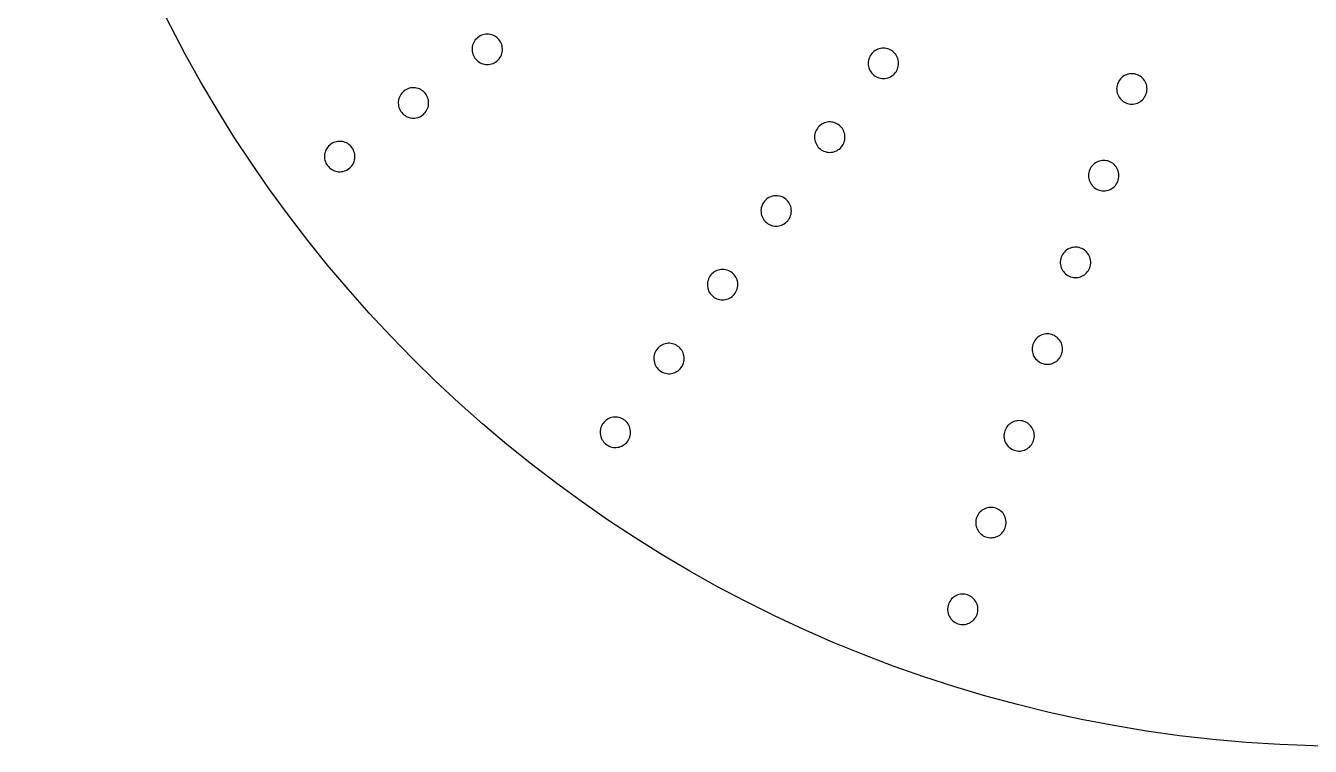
# Model space of a CAD drawing. Header units: millimetres. Extents: x 2952.7 to 2961.4, y 1627.7 to 1636.4.
# Drawn here: x 2952.696 to 2956.922, y 1627.702 to 1630.072 of the extents above; entities that cross this region are included whole.
import ezdxf

# ---------------------------------------------------------------- set-up
doc = ezdxf.new("R2010")
doc.units = ezdxf.units.MM

msp = doc.modelspace()

# ---------------------------------------------------------------- linework, layer by layer
msp.add_circle((2957.0456, 1632.0519, 0.4), 4.35)
for points, knots in [([(2954.2373, 1629.9504, 0.6402), (2954.2318, 1629.9475, 0.6386), (2954.2257, 1629.9456, 0.637), (2954.2131, 1629.9442, 0.6342), (2954.2066, 1629.9448, 0.6329), (2954.1941, 1629.9483, 0.6308), (2954.1883, 1629.9513, 0.6301), (2954.1781, 1629.9593, 0.6292), (2954.1738, 1629.9643, 0.629), (2954.1674, 1629.9756, 0.6294), (2954.1653, 1629.9818, 0.6299), (2954.1636, 1629.9948, 0.6315), (2954.1641, 1630.0015, 0.6326), (2954.1676, 1630.0144, 0.6353), (2954.1707, 1630.0205, 0.6369), (2954.1791, 1630.031, 0.6403), (2954.1844, 1630.0354, 0.642), (2954.1961, 1630.0418, 0.6455), (2954.2025, 1630.0437, 0.6471), (2954.2155, 1630.045, 0.65), (2954.222, 1630.0444, 0.6513), (2954.2344, 1630.0407, 0.6533), (2954.2403, 1630.0377, 0.6541), (2954.2504, 1630.0296, 0.655), (2954.2546, 1630.0246, 0.6551), (2954.2609, 1630.0132, 0.6547), (2954.2629, 1630.007, 0.6542), (2954.2645, 1629.994, 0.6525), (2954.264, 1629.9873, 0.6514), (2954.2603, 1629.9744, 0.6487), (2954.2571, 1629.9683, 0.6471), (2954.2486, 1629.9578, 0.6437), (2954.2433, 1629.9535, 0.6419), (2954.2373, 1629.9504, 0.6402)], [-0.3205909, -0.3205909, -0.3205909, -0.3205909, -0.301208, -0.301208, -0.2814578, -0.2814578, -0.2617789, -0.2617789, -0.2423338, -0.2423338, -0.2227793, -0.2227793, -0.2026155, -0.2026155, -0.1817834, -0.1817834, -0.160857, -0.160857, -0.1404016, -0.1404016, -0.1206702, -0.1206702, -0.1010047, -0.1010047, -0.0815513, -0.0815513, -0.0619732, -0.0619732, -0.0417723, -0.0417723, -0.0209231, -0.0209231, 0, 0, 0, 0]), ([(2955.5177, 1629.9984, 0.8548), (2955.5238, 1629.9984, 0.8555), (2955.5298, 1629.9972, 0.856), (2955.5416, 1629.9926, 0.8567), (2955.5471, 1629.9891, 0.8567), (2955.5566, 1629.9801, 0.8564), (2955.5604, 1629.9747, 0.856), (2955.5658, 1629.9626, 0.8547), (2955.5672, 1629.956, 0.8538), (2955.5675, 1629.9426, 0.8517), (2955.5662, 1629.9359, 0.8505), (2955.5612, 1629.9235, 0.848), (2955.5575, 1629.9179, 0.8467), (2955.5481, 1629.9085, 0.8441), (2955.5426, 1629.9048, 0.8429), (2955.5305, 1629.8998, 0.8407), (2955.5241, 1629.8985, 0.8398), (2955.5112, 1629.8984, 0.8383), (2955.5048, 1629.8996, 0.8377), (2955.4927, 1629.9044, 0.8371), (2955.4872, 1629.908, 0.8371), (2955.4778, 1629.9172, 0.8374), (2955.474, 1629.9227, 0.8379), (2955.4688, 1629.9349, 0.8392), (2955.4674, 1629.9414, 0.8401), (2955.4673, 1629.9548, 0.8422), (2955.4686, 1629.9615, 0.8434), (2955.4738, 1629.9739, 0.8459), (2955.4776, 1629.9795, 0.8472), (2955.4871, 1629.9887, 0.8498), (2955.4926, 1629.9924, 0.851), (2955.5047, 1629.9972, 0.8532), (2955.5112, 1629.9985, 0.8541), (2955.5177, 1629.9984, 0.8548)], [-0.3181103, -0.3181103, -0.3181103, -0.3181103, -0.2996892, -0.2996892, -0.2801578, -0.2801578, -0.2603722, -0.2603722, -0.2402514, -0.2402514, -0.2197053, -0.2197053, -0.1993401, -0.1993401, -0.1792554, -0.1792554, -0.1595913, -0.1595913, -0.1402471, -0.1402471, -0.1205306, -0.1205306, -0.1007518, -0.1007518, -0.0806308, -0.0806308, -0.0600818, -0.0600818, -0.0397233, -0.0397233, -0.0196513, -0.0196513, 0, 0, 0, 0]), ([(2956.3172, 1629.9112, 0.9089), (2956.3229, 1629.9134, 0.9096), (2956.3289, 1629.9145, 0.9101), (2956.3414, 1629.9144, 0.9107), (2956.3478, 1629.9132, 0.9109), (2956.3598, 1629.9083, 0.9107), (2956.3653, 1629.9046, 0.9104), (2956.3747, 1629.8954, 0.9094), (2956.3785, 1629.8898, 0.9087), (2956.3836, 1629.8774, 0.9069), (2956.3849, 1629.8708, 0.9059), (2956.3848, 1629.8573, 0.9037), (2956.3834, 1629.8506, 0.9025), (2956.378, 1629.8384, 0.9002), (2956.3742, 1629.8329, 0.8991), (2956.3648, 1629.8238, 0.8971), (2956.3592, 1629.8203, 0.8962), (2956.3472, 1629.8156, 0.8948), (2956.3408, 1629.8144, 0.8942), (2956.3278, 1629.8145, 0.8936), (2956.3215, 1629.8159, 0.8935), (2956.3094, 1629.8209, 0.8936), (2956.3039, 1629.8247, 0.894), (2956.2946, 1629.8341, 0.895), (2956.2909, 1629.8397, 0.8957), (2956.2859, 1629.8522, 0.8975), (2956.2847, 1629.8588, 0.8986), (2956.285, 1629.8723, 0.9008), (2956.2866, 1629.879, 0.902), (2956.2921, 1629.8911, 0.9043), (2956.296, 1629.8965, 0.9054), (2956.3056, 1629.9055, 0.9074), (2956.3111, 1629.9089, 0.9082), (2956.3172, 1629.9112, 0.9089)], [-0.317493, -0.317493, -0.317493, -0.317493, -0.2992735, -0.2992735, -0.2799115, -0.2799115, -0.2602535, -0.2602535, -0.2401709, -0.2401709, -0.2197865, -0.2197865, -0.1991996, -0.1991996, -0.1791614, -0.1791614, -0.1594468, -0.1594468, -0.1400076, -0.1400076, -0.1206437, -0.1206437, -0.1007855, -0.1007855, -0.0807032, -0.0807032, -0.0603159, -0.0603159, -0.0397271, -0.0397271, -0.0197012, -0.0197012, 0, 0, 0, 0]), ([(2954.0213, 1629.8188, 0.5728), (2954.0214, 1629.8123, 0.5718), (2954.0202, 1629.8059, 0.5705), (2954.0154, 1629.7936, 0.5673), (2954.0116, 1629.7878, 0.5655), (2954.002, 1629.7782, 0.5618), (2953.9963, 1629.7744, 0.5599), (2953.984, 1629.7695, 0.5563), (2953.9774, 1629.7682, 0.5547), (2953.9645, 1629.7684, 0.5518), (2953.9581, 1629.7696, 0.5506), (2953.9462, 1629.7746, 0.5487), (2953.9407, 1629.7782, 0.5481), (2953.9315, 1629.7874, 0.5475), (2953.9279, 1629.7927, 0.5475), (2953.9228, 1629.8047, 0.5483), (2953.9215, 1629.8111, 0.5491), (2953.9213, 1629.8243, 0.5512), (2953.9225, 1629.8309, 0.5526), (2953.9276, 1629.8434, 0.5557), (2953.9314, 1629.8491, 0.5575), (2953.941, 1629.8586, 0.5613), (2953.9468, 1629.8624, 0.5632), (2953.9591, 1629.8672, 0.5667), (2953.9657, 1629.8684, 0.5684), (2953.9786, 1629.8682, 0.5713), (2953.985, 1629.8668, 0.5725), (2953.9968, 1629.8618, 0.5743), (2954.0022, 1629.8582, 0.575), (2954.0113, 1629.8491, 0.5755), (2954.0149, 1629.8437, 0.5754), (2954.02, 1629.8317, 0.5746), (2954.0213, 1629.8253, 0.5739), (2954.0213, 1629.8188, 0.5728)], [-0.3210951, -0.3210951, -0.3210951, -0.3210951, -0.3013362, -0.3013362, -0.2802363, -0.2802363, -0.2592303, -0.2592303, -0.2388963, -0.2388963, -0.2193809, -0.2193809, -0.19974, -0.19974, -0.1804192, -0.1804192, -0.16078, -0.16078, -0.1403415, -0.1403415, -0.1192432, -0.1192432, -0.0982462, -0.0982462, -0.0779273, -0.0779273, -0.0584294, -0.0584294, -0.0389872, -0.0389872, -0.0196584, -0.0196584, 0, 0, 0, 0]), ([(2955.3374, 1629.7556, 0.7933), (2955.3435, 1629.756, 0.7942), (2955.3497, 1629.7554, 0.7948), (2955.3617, 1629.7517, 0.7957), (2955.3675, 1629.7486, 0.7959), (2955.3777, 1629.7404, 0.7958), (2955.3819, 1629.7353, 0.7954), (2955.3882, 1629.7237, 0.7942), (2955.3901, 1629.7173, 0.7933), (2955.3915, 1629.704, 0.7912), (2955.3908, 1629.6973, 0.7899), (2955.3868, 1629.6844, 0.7871), (2955.3835, 1629.6785, 0.7857), (2955.3749, 1629.6683, 0.7828), (2955.3696, 1629.6642, 0.7814), (2955.358, 1629.6582, 0.7788), (2955.3516, 1629.6564, 0.7777), (2955.3388, 1629.6554, 0.7759), (2955.3324, 1629.6561, 0.7752), (2955.32, 1629.6599, 0.7743), (2955.3142, 1629.6631, 0.7741), (2955.3041, 1629.6714, 0.7743), (2955.2999, 1629.6766, 0.7747), (2955.2937, 1629.6882, 0.7759), (2955.2918, 1629.6946, 0.7768), (2955.2906, 1629.7079, 0.779), (2955.2914, 1629.7147, 0.7803), (2955.2955, 1629.7275, 0.783), (2955.2988, 1629.7334, 0.7845), (2955.3076, 1629.7434, 0.7874), (2955.3128, 1629.7475, 0.7888), (2955.3246, 1629.7534, 0.7913), (2955.3309, 1629.7551, 0.7924), (2955.3374, 1629.7556, 0.7933)], [-0.3188239, -0.3188239, -0.3188239, -0.3188239, -0.3002878, -0.3002878, -0.2808116, -0.2808116, -0.2611286, -0.2611286, -0.2410791, -0.2410791, -0.2205, -0.2205, -0.1999405, -0.1999405, -0.1796613, -0.1796613, -0.1598878, -0.1598878, -0.1405511, -0.1405511, -0.1208853, -0.1208853, -0.1012105, -0.1012105, -0.0811616, -0.0811616, -0.0605803, -0.0605803, -0.0400261, -0.0400261, -0.0197594, -0.0197594, 0, 0, 0, 0]), ([(2953.7757, 1629.6588, 0.4896), (2953.7779, 1629.6528, 0.489), (2953.7789, 1629.6464, 0.4882), (2953.7783, 1629.6333, 0.4857), (2953.7767, 1629.6267, 0.4842), (2953.7709, 1629.6144, 0.4807), (2953.7668, 1629.6089, 0.4787), (2953.7566, 1629.5999, 0.4747), (2953.7506, 1629.5965, 0.4727), (2953.738, 1629.5924, 0.469), (2953.7314, 1629.5916, 0.4673), (2953.7186, 1629.5926, 0.4644), (2953.7124, 1629.5942, 0.4632), (2953.7009, 1629.5999, 0.4614), (2953.6957, 1629.6038, 0.4609), (2953.6871, 1629.6135, 0.4605), (2953.6838, 1629.619, 0.4607), (2953.6794, 1629.6312, 0.4617), (2953.6784, 1629.6377, 0.4626), (2953.679, 1629.6509, 0.4651), (2953.6807, 1629.6575, 0.4666), (2953.6865, 1629.6697, 0.4701), (2953.6907, 1629.6752, 0.4721), (2953.7009, 1629.6841, 0.4761), (2953.7069, 1629.6875, 0.4781), (2953.7195, 1629.6916, 0.4818), (2953.7261, 1629.6923, 0.4835), (2953.739, 1629.6913, 0.4864), (2953.7451, 1629.6896, 0.4876), (2953.7566, 1629.6839, 0.4894), (2953.7617, 1629.68, 0.4899), (2953.7703, 1629.6704, 0.4903), (2953.7735, 1629.6649, 0.4901), (2953.7757, 1629.6588, 0.4896)], [-0.3217022, -0.3217022, -0.3217022, -0.3217022, -0.3023007, -0.3023007, -0.2816498, -0.2816498, -0.2603357, -0.2603357, -0.2392574, -0.2392574, -0.2190006, -0.2190006, -0.1996349, -0.1996349, -0.1801412, -0.1801412, -0.1608879, -0.1608879, -0.1411801, -0.1411801, -0.1205433, -0.1205433, -0.0992325, -0.0992325, -0.0781559, -0.0781559, -0.0579057, -0.0579057, -0.0385537, -0.0385537, -0.0192569, -0.0192569, 0, 0, 0, 0]), ([(2956.2237, 1629.6256, 0.8544), (2956.2294, 1629.6278, 0.8552), (2956.2354, 1629.629, 0.8558), (2956.2479, 1629.6292, 0.8565), (2956.2543, 1629.6281, 0.8567), (2956.2664, 1629.6234, 0.8566), (2956.2719, 1629.6198, 0.8563), (2956.2815, 1629.6108, 0.8551), (2956.2853, 1629.6053, 0.8543), (2956.2907, 1629.593, 0.8524), (2956.2921, 1629.5863, 0.8512), (2956.2922, 1629.5728, 0.8487), (2956.2909, 1629.5661, 0.8474), (2956.2857, 1629.5537, 0.8448), (2956.282, 1629.5482, 0.8436), (2956.2727, 1629.539, 0.8413), (2956.2672, 1629.5354, 0.8403), (2956.2552, 1629.5304, 0.8386), (2956.2489, 1629.5292, 0.838), (2956.236, 1629.5291, 0.8372), (2956.2296, 1629.5303, 0.8371), (2956.2175, 1629.5351, 0.8372), (2956.212, 1629.5387, 0.8376), (2956.2025, 1629.548, 0.8387), (2956.1987, 1629.5535, 0.8395), (2956.1935, 1629.5658, 0.8415), (2956.1922, 1629.5725, 0.8426), (2956.1922, 1629.586, 0.8452), (2956.1936, 1629.5927, 0.8465), (2956.1989, 1629.605, 0.8491), (2956.2027, 1629.6105, 0.8503), (2956.2121, 1629.6196, 0.8526), (2956.2176, 1629.6232, 0.8536), (2956.2237, 1629.6256, 0.8544)], [-0.3181288, -0.3181288, -0.3181288, -0.3181288, -0.2997332, -0.2997332, -0.2804463, -0.2804463, -0.2608533, -0.2608533, -0.2407738, -0.2407738, -0.2202987, -0.2202987, -0.199556, -0.199556, -0.1794002, -0.1794002, -0.1596518, -0.1596518, -0.1402564, -0.1402564, -0.1209672, -0.1209672, -0.1011776, -0.1011776, -0.0810991, -0.0810991, -0.0606218, -0.0606218, -0.0398772, -0.0398772, -0.0197341, -0.0197341, 0, 0, 0, 0]), ([(2955.1519, 1629.5114, 0.7242), (2955.1579, 1629.513, 0.7254), (2955.1642, 1629.5134, 0.7263), (2955.1768, 1629.512, 0.7278), (2955.1829, 1629.51, 0.7283), (2955.1942, 1629.5039, 0.7287), (2955.1993, 1629.4997, 0.7286), (2955.2076, 1629.4896, 0.7278), (2955.2107, 1629.4838, 0.7271), (2955.2145, 1629.4711, 0.7252), (2955.2151, 1629.4645, 0.724), (2955.2137, 1629.4511, 0.7212), (2955.2116, 1629.4445, 0.7197), (2955.2051, 1629.4327, 0.7165), (2955.2006, 1629.4276, 0.7149), (2955.1902, 1629.4195, 0.7118), (2955.1843, 1629.4165, 0.7104), (2955.1717, 1629.4131, 0.708), (2955.1653, 1629.4126, 0.707), (2955.1524, 1629.4141, 0.7055), (2955.1462, 1629.4161, 0.705), (2955.1348, 1629.4224, 0.7047), (2955.1298, 1629.4266, 0.7048), (2955.1216, 1629.4368, 0.7056), (2955.1186, 1629.4427, 0.7063), (2955.1148, 1629.4554, 0.7082), (2955.1143, 1629.462, 0.7094), (2955.1158, 1629.4754, 0.7122), (2955.1179, 1629.4819, 0.7138), (2955.1246, 1629.4936, 0.717), (2955.1291, 1629.4987, 0.7186), (2955.1396, 1629.5068, 0.7216), (2955.1455, 1629.5097, 0.723), (2955.1519, 1629.5114, 0.7242)], [-0.3196344, -0.3196344, -0.3196344, -0.3196344, -0.3006336, -0.3006336, -0.281492, -0.281492, -0.2619403, -0.2619403, -0.2421341, -0.2421341, -0.2219454, -0.2219454, -0.2009724, -0.2009724, -0.180347, -0.180347, -0.1602409, -0.1602409, -0.1407391, -0.1407391, -0.1212117, -0.1212117, -0.1016728, -0.1016728, -0.0818709, -0.0818709, -0.0616824, -0.0616824, -0.0407079, -0.0407079, -0.0200918, -0.0200918, 0, 0, 0, 0]), ([(2956.1702, 1629.2483, 0.777), (2956.1646, 1629.2458, 0.7761), (2956.1586, 1629.2443, 0.7754), (2956.146, 1629.2435, 0.7744), (2956.1396, 1629.2444, 0.7741), (2956.1273, 1629.2485, 0.7742), (2956.1216, 1629.2518, 0.7745), (2956.1116, 1629.2604, 0.7756), (2956.1076, 1629.2657, 0.7764), (2956.1016, 1629.2777, 0.7785), (2956.0999, 1629.2843, 0.7797), (2956.0992, 1629.2978, 0.7825), (2956.1002, 1629.3046, 0.7839), (2956.1048, 1629.3172, 0.7869), (2956.1083, 1629.323, 0.7883), (2956.1172, 1629.3326, 0.7909), (2956.1225, 1629.3365, 0.792), (2956.1343, 1629.3419, 0.7939), (2956.1406, 1629.3434, 0.7947), (2956.1534, 1629.3441, 0.7957), (2956.1598, 1629.3432, 0.7959), (2956.1719, 1629.3389, 0.7958), (2956.1776, 1629.3357, 0.7955), (2956.1875, 1629.327, 0.7944), (2956.1915, 1629.3217, 0.7936), (2956.1974, 1629.3096, 0.7915), (2956.1991, 1629.3031, 0.7902), (2956.1997, 1629.2895, 0.7875), (2956.1987, 1629.2827, 0.786), (2956.194, 1629.2701, 0.7831), (2956.1905, 1629.2644, 0.7817), (2956.1815, 1629.2549, 0.7791), (2956.1761, 1629.251, 0.778), (2956.1702, 1629.2483, 0.777)], [-0.3188336, -0.3188336, -0.3188336, -0.3188336, -0.300193, -0.300193, -0.2809872, -0.2809872, -0.2612896, -0.2612896, -0.2412666, -0.2412666, -0.2207464, -0.2207464, -0.1998551, -0.1998551, -0.1795363, -0.1795363, -0.1597078, -0.1597078, -0.1403325, -0.1403325, -0.1211279, -0.1211279, -0.1016195, -0.1016195, -0.0815756, -0.0815756, -0.0610366, -0.0610366, -0.0401383, -0.0401383, -0.0198233, -0.0198233, 0, 0, 0, 0]), ([(2955.0196, 1629.1813, 0.6386), (2955.0145, 1629.1772, 0.637), (2955.0087, 1629.1741, 0.6355), (2954.9962, 1629.1705, 0.6328), (2954.9898, 1629.1699, 0.6317), (2954.9771, 1629.1712, 0.6301), (2954.971, 1629.173, 0.6295), (2954.9596, 1629.1789, 0.629), (2954.9545, 1629.183, 0.6291), (2954.946, 1629.1929, 0.6299), (2954.9428, 1629.1987, 0.6306), (2954.9387, 1629.2112, 0.6326), (2954.938, 1629.218, 0.6339), (2954.9391, 1629.2314, 0.6369), (2954.9411, 1629.238, 0.6386), (2954.9475, 1629.25, 0.6421), (2954.9519, 1629.2552, 0.6438), (2954.9623, 1629.2635, 0.6471), (2954.9682, 1629.2665, 0.6487), (2954.9806, 1629.2701, 0.6513), (2954.9871, 1629.2707, 0.6524), (2954.9997, 1629.2694, 0.6541), (2955.0058, 1629.2676, 0.6546), (2955.0172, 1629.2617, 0.6551), (2955.0223, 1629.2576, 0.655), (2955.0307, 1629.2477, 0.6542), (2955.0339, 1629.242, 0.6535), (2955.038, 1629.2295, 0.6515), (2955.0387, 1629.2228, 0.6502), (2955.0376, 1629.2093, 0.6472), (2955.0356, 1629.2027, 0.6455), (2955.0292, 1629.1907, 0.6421), (2955.0249, 1629.1855, 0.6403), (2955.0196, 1629.1813, 0.6386)], [-0.3205684, -0.3205684, -0.3205684, -0.3205684, -0.3003813, -0.3003813, -0.2808642, -0.2808642, -0.261784, -0.261784, -0.2423208, -0.2423208, -0.2225815, -0.2225815, -0.2021643, -0.2021643, -0.1810485, -0.1810485, -0.1602265, -0.1602265, -0.1400024, -0.1400024, -0.1204911, -0.1204911, -0.1014164, -0.1014164, -0.081941, -0.081941, -0.0623821, -0.0623821, -0.0419496, -0.0419496, -0.0208241, -0.0208241, 0, 0, 0, 0]), ([(2956.0837, 1628.9664, 0.7091), (2956.0783, 1628.9629, 0.708), (2956.0723, 1628.9606, 0.707), (2956.0598, 1628.9582, 0.7055), (2956.0534, 1628.9582, 0.705), (2956.0408, 1628.9607, 0.7047), (2956.0348, 1628.9631, 0.7048), (2956.0239, 1628.9703, 0.7056), (2956.0191, 1628.9749, 0.7063), (2956.0117, 1628.9859, 0.7082), (2956.0091, 1628.9921, 0.7095), (2956.0064, 1629.0054, 0.7123), (2956.0064, 1629.0123, 0.7138), (2956.0093, 1629.0254, 0.717), (2956.0119, 1629.0317, 0.7186), (2956.0195, 1629.0425, 0.7217), (2956.0243, 1629.0471, 0.723), (2956.0352, 1629.0541, 0.7254), (2956.0412, 1629.0565, 0.7264), (2956.0538, 1629.0588, 0.7279), (2956.0602, 1629.0588, 0.7283), (2956.0728, 1629.0563, 0.7287), (2956.0787, 1629.0539, 0.7286), (2956.0896, 1629.0467, 0.7278), (2956.0944, 1629.0421, 0.7271), (2956.1019, 1629.0311, 0.7251), (2956.1045, 1629.0249, 0.7239), (2956.1071, 1629.0116, 0.7211), (2956.1071, 1629.0047, 0.7195), (2956.1043, 1628.9915, 0.7163), (2956.1016, 1628.9853, 0.7147), (2956.094, 1628.9745, 0.7117), (2956.0892, 1628.9699, 0.7103), (2956.0837, 1628.9664, 0.7091)], [-0.31963, -0.31963, -0.31963, -0.31963, -0.300278, -0.300278, -0.2811297, -0.2811297, -0.261749, -0.261749, -0.2419012, -0.2419012, -0.221486, -0.221486, -0.2005276, -0.2005276, -0.1799185, -0.1799185, -0.1598291, -0.1598291, -0.1403378, -0.1403378, -0.1211933, -0.1211933, -0.1019615, -0.1019615, -0.082099, -0.082099, -0.0616686, -0.0616686, -0.0407011, -0.0407011, -0.0200904, -0.0200904, 0, 0, 0, 0]), ([(2954.8608, 1628.9667, 0.567), (2954.8593, 1628.9599, 0.5652), (2954.8564, 1628.9536, 0.5633), (2954.8484, 1628.9426, 0.5596), (2954.8434, 1628.9381, 0.5577), (2954.832, 1628.9313, 0.5543), (2954.8259, 1628.9291, 0.5528), (2954.8131, 1628.9272, 0.5503), (2954.8067, 1628.9275, 0.5494), (2954.7943, 1628.9304, 0.548), (2954.7884, 1628.9331, 0.5476), (2954.7779, 1628.9405, 0.5476), (2954.7734, 1628.9452, 0.5479), (2954.7664, 1628.9562, 0.5492), (2954.764, 1628.9624, 0.5502), (2954.7616, 1628.9755, 0.5528), (2954.7618, 1628.9823, 0.5543), (2954.7648, 1628.9955, 0.5578), (2954.7677, 1629.0018, 0.5597), (2954.7757, 1629.0126, 0.5634), (2954.7807, 1629.0172, 0.5653), (2954.7921, 1629.0239, 0.5686), (2954.7982, 1629.0261, 0.5701), (2954.811, 1629.028, 0.5726), (2954.8173, 1629.0277, 0.5736), (2954.8297, 1629.0248, 0.575), (2954.8354, 1629.0222, 0.5754), (2954.8459, 1629.0149, 0.5754), (2954.8505, 1629.0103, 0.5751), (2954.8576, 1628.9993, 0.5738), (2954.86, 1628.9931, 0.5728), (2954.8624, 1628.98, 0.5703), (2954.8623, 1628.9732, 0.5687), (2954.8608, 1628.9667, 0.567)], [-0.3213494, -0.3213494, -0.3213494, -0.3213494, -0.2999078, -0.2999078, -0.2791011, -0.2791011, -0.2590817, -0.2590817, -0.2398089, -0.2398089, -0.2205079, -0.2205079, -0.201081, -0.201081, -0.1811441, -0.1811441, -0.1603657, -0.1603657, -0.1392045, -0.1392045, -0.1183958, -0.1183958, -0.0983772, -0.0983772, -0.0791104, -0.0791104, -0.0601649, -0.0601649, -0.0407314, -0.0407314, -0.0207875, -0.0207875, 0, 0, 0, 0]), ([(2954.6835, 1628.7495, 0.4872), (2954.6836, 1628.7494, 0.4872), (2954.6836, 1628.7492, 0.4871), (2954.6856, 1628.7426, 0.4859), (2954.6861, 1628.7358, 0.4844), (2954.6846, 1628.7223, 0.4809), (2954.6824, 1628.7157, 0.4789), (2954.6755, 1628.7039, 0.4749), (2954.671, 1628.6988, 0.4729), (2954.6603, 1628.6909, 0.4691), (2954.6543, 1628.688, 0.4674), (2954.6418, 1628.6849, 0.4645), (2954.6354, 1628.6845, 0.4633), (2954.6229, 1628.6862, 0.4615), (2954.6169, 1628.6882, 0.4609), (2954.6058, 1628.6943, 0.4605), (2954.6008, 1628.6985, 0.4606), (2954.5927, 1628.7086, 0.4616), (2954.5896, 1628.7144, 0.4625), (2954.5859, 1628.7271, 0.4648), (2954.5853, 1628.7338, 0.4663), (2954.5868, 1628.7473, 0.4698), (2954.589, 1628.754, 0.4718), (2954.5958, 1628.7658, 0.4758), (2954.6003, 1628.7709, 0.4778), (2954.611, 1628.7788, 0.4816), (2954.6169, 1628.7817, 0.4833), (2954.6294, 1628.7849, 0.4862), (2954.6358, 1628.7853, 0.4875), (2954.6484, 1628.7837, 0.4892), (2954.6544, 1628.7817, 0.4898), (2954.6654, 1628.7756, 0.4903), (2954.6704, 1628.7715, 0.4902), (2954.6785, 1628.7615, 0.4892), (2954.6816, 1628.7557, 0.4883), (2954.6835, 1628.7495, 0.4872)], [-0.3218564, -0.3218564, -0.3218564, -0.3218564, -0.3213633, -0.3213633, -0.3007475, -0.3007475, -0.2792741, -0.2792741, -0.2581662, -0.2581662, -0.2378675, -0.2378675, -0.2184659, -0.2184659, -0.1995769, -0.1995769, -0.1802725, -0.1802725, -0.1605672, -0.1605672, -0.1399844, -0.1399844, -0.1185362, -0.1185362, -0.0974185, -0.0974185, -0.0771061, -0.0771061, -0.0577012, -0.0577012, -0.038821, -0.038821, -0.0197048, -0.0197048, 0, 0, 0, 0]), ([(2956.0014, 1628.69, 0.6369), (2955.997, 1628.685, 0.6353), (2955.9916, 1628.6809, 0.6339), (2955.9798, 1628.6753, 0.6316), (2955.9736, 1628.6737, 0.6307), (2955.9609, 1628.6729, 0.6295), (2955.9545, 1628.6737, 0.6292), (2955.9423, 1628.6777, 0.6292), (2955.9366, 1628.6809, 0.6295), (2955.9267, 1628.6893, 0.6308), (2955.9226, 1628.6945, 0.6317), (2955.9165, 1628.7063, 0.6341), (2955.9147, 1628.7128, 0.6356), (2955.9137, 1628.7263, 0.6388), (2955.9146, 1628.7332, 0.6406), (2955.919, 1628.7459, 0.6441), (2955.9225, 1628.7517, 0.6458), (2955.9313, 1628.7615, 0.6489), (2955.9365, 1628.7654, 0.6503), (2955.9481, 1628.771, 0.6526), (2955.9544, 1628.7726, 0.6535), (2955.967, 1628.7735, 0.6547), (2955.9734, 1628.7727, 0.655), (2955.9855, 1628.7688, 0.6551), (2955.9912, 1628.7656, 0.6547), (2956.0012, 1628.7573, 0.6535), (2956.0053, 1628.7522, 0.6525), (2956.0114, 1628.7405, 0.6501), (2956.0133, 1628.734, 0.6487), (2956.0145, 1628.7205, 0.6455), (2956.0136, 1628.7136, 0.6437), (2956.0093, 1628.7008, 0.6402), (2956.0059, 1628.695, 0.6385), (2956.0014, 1628.69, 0.6369)], [-0.3205336, -0.3205336, -0.3205336, -0.3205336, -0.2999736, -0.2999736, -0.2806745, -0.2806745, -0.2616308, -0.2616308, -0.2420771, -0.2420771, -0.2222643, -0.2222643, -0.201755, -0.201755, -0.1804994, -0.1804994, -0.1598676, -0.1598676, -0.1399228, -0.1399228, -0.120622, -0.120622, -0.1015826, -0.1015826, -0.0822262, -0.0822262, -0.0624107, -0.0624107, -0.0418992, -0.0418992, -0.0206428, -0.0206428, 0, 0, 0, 0]), ([(2955.9197, 1628.4252, 0.5623), (2955.918, 1628.4186, 0.5604), (2955.9149, 1628.4124, 0.5585), (2955.9067, 1628.4019, 0.555), (2955.9017, 1628.3976, 0.5534), (2955.8905, 1628.3912, 0.5508), (2955.8844, 1628.3892, 0.5497), (2955.8718, 1628.3875, 0.5482), (2955.8655, 1628.3878, 0.5478), (2955.8531, 1628.3909, 0.5475), (2955.8473, 1628.3936, 0.5477), (2955.8368, 1628.4012, 0.5488), (2955.8323, 1628.406, 0.5497), (2955.8253, 1628.4173, 0.5521), (2955.8229, 1628.4237, 0.5536), (2955.8209, 1628.4371, 0.557), (2955.8213, 1628.4441, 0.5588), (2955.8248, 1628.4572, 0.5626), (2955.8278, 1628.4633, 0.5645), (2955.8359, 1628.4737, 0.5679), (2955.8409, 1628.4781, 0.5695), (2955.8521, 1628.4844, 0.5722), (2955.8582, 1628.4865, 0.5732), (2955.8707, 1628.4883, 0.5748), (2955.8771, 1628.4879, 0.5752), (2955.8894, 1628.4849, 0.5755), (2955.8952, 1628.4823, 0.5753), (2955.9058, 1628.4747, 0.5742), (2955.9103, 1628.4699, 0.5733), (2955.9173, 1628.4586, 0.5709), (2955.9197, 1628.4522, 0.5695), (2955.9218, 1628.4388, 0.5661), (2955.9215, 1628.4319, 0.5642), (2955.9197, 1628.4252, 0.5623)], [-0.3214313, -0.3214313, -0.3214313, -0.3214313, -0.300132, -0.300132, -0.2799861, -0.2799861, -0.2606165, -0.2606165, -0.2416427, -0.2416427, -0.2223977, -0.2223977, -0.2025222, -0.2025222, -0.1818539, -0.1818539, -0.1604867, -0.1604867, -0.1395848, -0.1395848, -0.1194307, -0.1194307, -0.1000601, -0.1000601, -0.081092, -0.081092, -0.061938, -0.061938, -0.0420545, -0.0420545, -0.0213743, -0.0213743, 0, 0, 0, 0]), ([(2955.8267, 1628.1663, 0.4836), (2955.8268, 1628.1662, 0.4836), (2955.8268, 1628.1661, 0.4836), (2955.8287, 1628.1594, 0.4819), (2955.8291, 1628.1524, 0.4799), (2955.8272, 1628.1388, 0.4759), (2955.8248, 1628.1322, 0.4739), (2955.8177, 1628.1207, 0.47), (2955.8132, 1628.1158, 0.4682), (2955.8026, 1628.1082, 0.4651), (2955.7968, 1628.1055, 0.4638), (2955.7845, 1628.1025, 0.4619), (2955.7782, 1628.1022, 0.4612), (2955.7657, 1628.1038, 0.4605), (2955.7596, 1628.1059, 0.4605), (2955.7485, 1628.1121, 0.4613), (2955.7436, 1628.1163, 0.462), (2955.7354, 1628.1266, 0.4641), (2955.7323, 1628.1326, 0.4655), (2955.7287, 1628.1456, 0.4689), (2955.7282, 1628.1525, 0.4708), (2955.73, 1628.1662, 0.4748), (2955.7324, 1628.1728, 0.4768), (2955.7395, 1628.1843, 0.4807), (2955.744, 1628.1892, 0.4825), (2955.7545, 1628.1968, 0.4856), (2955.7604, 1628.1995, 0.4869), (2955.7727, 1628.2026, 0.4889), (2955.779, 1628.2029, 0.4896), (2955.7915, 1628.2013, 0.4903), (2955.7975, 1628.1993, 0.4903), (2955.8087, 1628.1931, 0.4895), (2955.8136, 1628.1889, 0.4888), (2955.8218, 1628.1786, 0.4867), (2955.8249, 1628.1726, 0.4853), (2955.8267, 1628.1663, 0.4836)], [-0.3220436, -0.3220436, -0.3220436, -0.3220436, -0.3217697, -0.3217697, -0.3004163, -0.3004163, -0.2787104, -0.2787104, -0.2582483, -0.2582483, -0.2387014, -0.2387014, -0.2197515, -0.2197515, -0.2007887, -0.2007887, -0.1813336, -0.1813336, -0.1608814, -0.1608814, -0.1395548, -0.1395548, -0.1178471, -0.1178471, -0.0973722, -0.0973722, -0.0778213, -0.0778213, -0.0588788, -0.0588788, -0.0399264, -0.0399264, -0.0204694, -0.0204694, 0, 0, 0, 0])]:
    msp.add_open_spline(points, degree=3, knots=knots)

doc.saveas('drawing.dxf')
